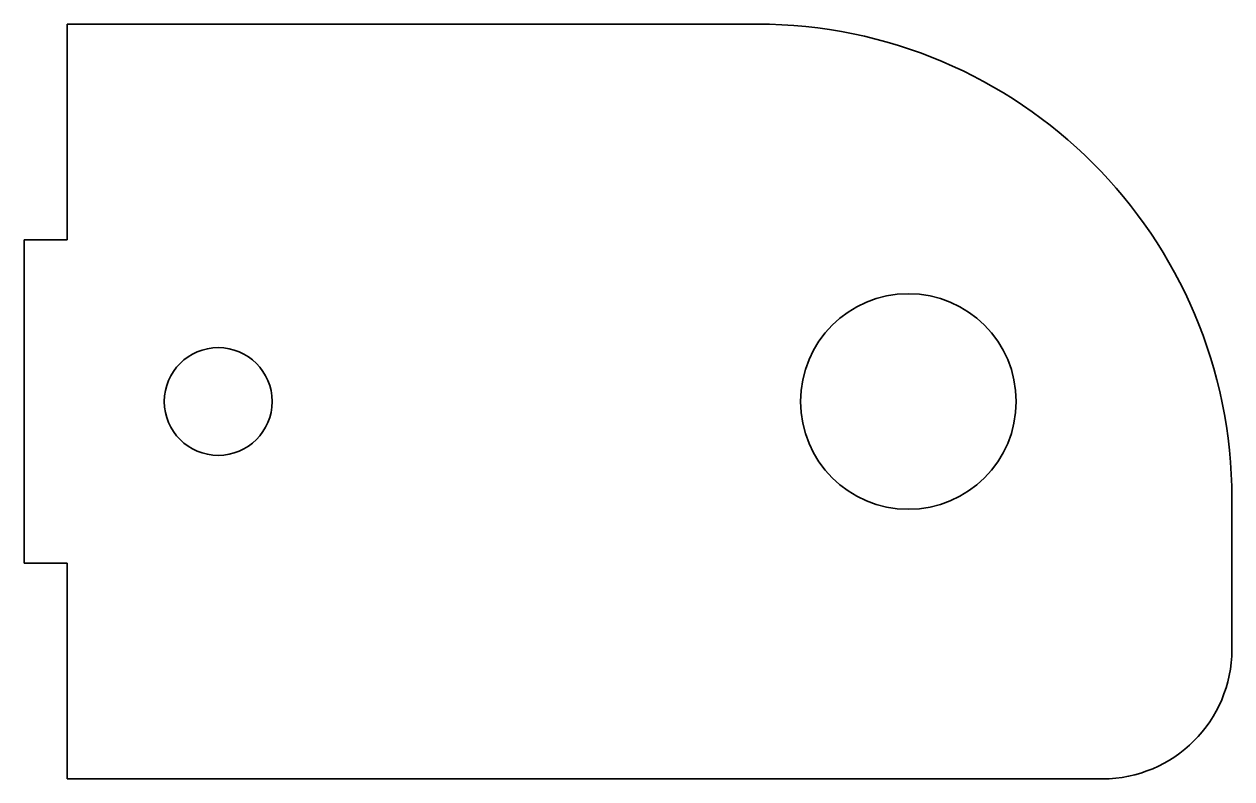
# Model space of a CAD drawing. Header units: inches. Extents: x 0 to 56, y 0 to 35.
import ezdxf

# ---------------------------------------------------------------- set-up
doc = ezdxf.new("R2010")
doc.units = ezdxf.units.IN
doc.header["$MEASUREMENT"] = 0
doc.layers.add('SIMUMAK Visible (ISO)', color=7, linetype='Continuous', lineweight=35)

# ---------------------------------------------------------------- blocks, each defined once
blk = doc.blocks.new('SMB-01-SOPES-03_Sheet_5_SMB-01-SOPES-03')
at = {"layer": 'SIMUMAK Visible (ISO)'}
for p, q in [((-26, 17.5), (6, 17.5)), ((-26, 7.5), (-26, 17.5)), ((-26, 7.5), (-28, 7.5)), ((-28, 7.5), (-28, -7.5)), ((28, -4.5), (28, -11.5)), ((-28, -7.5), (-26, -7.5)), ((-26, -17.5), (-26, -7.5)), ((22, -17.5), (-26, -17.5))]:
    blk.add_line(p, q, dxfattribs=at)
for centre, radius in [((13, 0), 5), ((-19, 0), 2.5)]:
    blk.add_circle(centre, radius, dxfattribs=at)
at = {"layer": 'SIMUMAK Visible (ISO)', "extrusion": (0, 0, -1)}
for centre, radius, start, end in [((-6, -4.5), 22, 90, 180), ((-22, -11.5), 6, 180, 270)]:
    blk.add_arc(centre, radius, start, end, dxfattribs=at)

msp = doc.modelspace()

# ---------------------------------------------------------------- block references
msp.add_blockref('SMB-01-SOPES-03_Sheet_5_SMB-01-SOPES-03', (28, 17.5))

doc.saveas('drawing.dxf')
